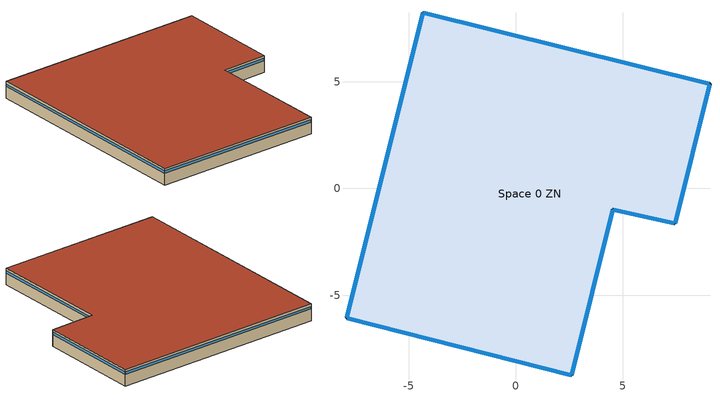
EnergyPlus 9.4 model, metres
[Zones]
Space 0 ZN
 floor ground (Foundation F 126 Perim 5716 Area 18052): 9.09,4.9 7.45,-1.64 4.55,-0.98 2.62,-8.74 -7.92,-6.08 -4.34,8.22 z0
 wall outside (Typical Insulated Steel Framed Exterior Wall R-15.63): 7.45,-1.64 9.09,4.9 -4.34,8.22 -7.92,-6.08 2.62,-8.74 4.55,-0.98 7.45,-1.64 z0:1.07
 window (U 0.60 SHGC 0.25 Dbl 2.5mm air): 7.46,-1.62 9.09,4.87 / 4.58,-0.99 7.43,-1.64 / 2.62,-8.71 4.55,-1 / -7.89,-6.09 2.59,-8.73 / -4.35,8.2 -7.91,-6.05 / 9.07,4.9 -4.32,8.21 z0.76:0.91
 roof outside (Typical IEAD Roof - Highly Reflective R-25.64): -4.34,8.22 -7.92,-6.08 2.62,-8.74 4.55,-0.98 7.45,-1.64 9.09,4.9 z1.07
[Building]
-MidriseApartment-ASHRAE 169-2006-2A created: 2021-01-06 05:09:06 +0000: Terrain=City
[Site:Location]
Camp Mabry_TX_USA Design_Conditions: Latitude=30.32; Longitude=-97.77; Time Zone=-6; Elevation=198
[SizingPeriod:DesignDay] Day of Month=21; DryBulb Temperature Range Modifier Type=DefaultMultipliers; Humidity Condition Type=Wetbulb; Barometric Pressure=98969; Rain Indicator=No; Snow Indicator=No; Daylight Saving Time Indicator=No
Name | Month | Day Type | Maximum DryBulb Temperature | Daily DryBulb Temperature Range | Wetbulb or DewPoint at Maximum DryBulb | Wind Speed | Wind Direction | Solar Model Indicator | Sky Clearness | ASHRAE Clear Sky Optical Depth for Beam Irradiance taub | ASHRAE Clear Sky Optical Depth for Diffuse Irradiance taud
Camp Mabry Ann Htg 99.6% Condns DB | 1 | WinterDesignDay | -3 | 0 | -3 | 4.5 | 10 | ASHRAEClearSky | 0
Camp Mabry Ann Clg .4% Condns DB=>MWB | 8 | SummerDesignDay | 37.4 | 11.7 | 23.6 | 3.7 | 160 | ASHRAETau |  | 0.452 | 2.127
[Site:GroundTemperature:FCfactorMethod]
January Ground Temperature=20.3; February Ground Temperature=17.1; March Ground Temperature=12.5; April Ground Temperature=10.5; May Ground Temperature=12.8; June Ground Temperature=16.2; July Ground Temperature=20.5; August Ground Temperature=24; September Ground Temperature=27; October Ground Temperature=28.3; November Ground Temperature=28.2; December Ground Temperature=26.4
[Site:WaterMainsTemperature]
Calculation Method=Correlation; Annual Average Outdoor Air Temperature=20.3167; Maximum Difference In Monthly Average Outdoor Air Temperatures=17.8
[Material] Visible Absorptance=0.7
Name | Roughness | Thickness | Conductivity | Density | Specific Heat | Thermal Absorptance | Solar Absorptance
25mm Stucco | Smooth | 0.0254 | 0.72 | 1856 | 840 | 0.9 | 0.7
5/8 in. Gypsum Board | MediumSmooth | 0.0159 | 0.16 | 800 | 1090 | 0.9 | 0.7
Metal Roof Surface | Smooth | 0.0008 | 45.28 | 7824 | 500 | 0.9 | 0.7
Roof Membrane - Highly Reflective | VeryRough | 0.0095 | 0.16 | 1121.29 | 1460 | 0.75 | 0.45
Std Wood 6inch | MediumSmooth | 0.15 | 0.12 | 540 | 1210 | 0.9 | 0.7
[Material:NoMass] Roughness=Smooth; Thermal Absorptance=0.9; Solar Absorptance=0.7; Visible Absorptance=0.7
Name | Thermal Resistance
Typical Insulation R-13.45 | 2.368
Typical Insulation R-24.52 | 4.31889
[WindowMaterial:Glazing] Optical Data Type=SpectralAverage; Infrared Transmittance at Normal Incidence=0; Back Side Infrared Hemispherical Emissivity=0.84; Conductivity=1; Dirt Correction Factor for Solar and Visible Transmittance=1; Solar Diffusing=No
Name | Thickness | Solar Transmittance at Normal Incidence | Front Side Solar Reflectance at Normal Incidence | Back Side Solar Reflectance at Normal Incidence | Visible Transmittance at Normal Incidence | Front Side Visible Reflectance at Normal Incidence | Back Side Visible Reflectance at Normal Incidence | Front Side Infrared Hemispherical Emissivity
Glass_2022F_LayerAvg | 0.0039 | 0.355897 | 0.394095 | 0.265645 | 0.677694 | 0.042734 | 0.05547 | 0.046
Glass_2175_LayerAvg | 0.0086 | 0.167758 | 0.217606 | 0.437978 | 0.416044 | 0.078729 | 0.10654 | 0.84
[WindowMaterial:Gas]
Gap_1_W_0_0025: Gas Type=Air; Thickness=0.0025
[Construction]
InteriorFurnishings: Std Wood 6inch
Typical IEAD Roof - Highly Reflective R-25.64: Roof Membrane - Highly Reflective, Typical Insulation R-24.52, Metal Roof Surface
Typical Insulated Steel Framed Exterior Wall R-15.63: 25mm Stucco, 5/8 in. Gypsum Board, Typical Insulation R-13.45, 5/8 in. Gypsum Board
U 0.60 SHGC 0.25 Dbl 2.5mm air: Glass_2175_LayerAvg, Gap_1_W_0_0025, Glass_2022F_LayerAvg
[Construction:FfactorGroundFloor]
Foundation F 126 Perim 5716 Area 18052: FFactor=1.26344; Area=180.516; PerimeterExposed=57.1604
[Zone]
Space 0 ZN: Multiplier=1; Part of Total Floor Area=Yes
[InternalMass]
Space 0 Mass: Construction=InteriorFurnishings; Zone or ZoneList=Space 0 ZN; Surface Area=361.031
[ZoneInfiltration:DesignFlowRate]
Space 0 Infiltration: Zone or ZoneList=Space 0 ZN; Schedule=ApartmentMidRise INF_APT_SCH; Design Flow Rate Calculation Method=Flow/ExteriorArea; Flow per Exterior Surface Area=0.000144435; Constant Term Coefficient=0; Temperature Term Coefficient=0; Velocity Term Coefficient=0.224; Velocity Squared Term Coefficient=0
[ZONEVENTILATION:DESIGNFLOWRATE]
Space 0 ZN Ventilation per Person: Zone or ZoneList=Space 0 ZN; Schedule=Always On Discrete; Design Flow Rate Calculation Method=Flow/Person; Flow Rate per Person=0.0169901; Fan Pressure Rise=0; Fan Total Efficiency=1; Constant Term Coefficient=1; Temperature Term Coefficient=0; Velocity Term Coefficient=0; Velocity Squared Term Coefficient=0; Minimum Indoor Temperature=-100; Maximum Indoor Temperature=100; Delta Temperature=-100; Minimum Outdoor Temperature=-100; Maximum Outdoor Temperature=100; Maximum Wind Speed=40
[Exterior:Lights]
NonDimming Exterior Lights Def: Schedule=ApartmentMidRise Exterior_Lgt_ALWAYS_ON; Design Level=164; Control Option=AstronomicalClock; EndUse Subcategory=General
[DesignSpecification:OutdoorAir]
Space Type 1 Ventilation: Outdoor Air Method=Sum; Outdoor Air Flow per Person=0; Outdoor Air Flow per Zone Floor Area=0; Outdoor Air Flow per Zone=0; Outdoor Air Flow Air Changes per Hour=0.35
[Sizing:Zone]
Space 0 ZN: Zone Cooling Design Supply Air Temperature Input Method=SupplyAirTemperature; Zone Cooling Design Supply Air Temperature=12.7778; Zone Cooling Design Supply Air Temperature Difference=11.11; Zone Heating Design Supply Air Temperature Input Method=SupplyAirTemperature; Zone Heating Design Supply Air Temperature=50; Zone Heating Design Supply Air Temperature Difference=11.11; Zone Cooling Design Supply Air Humidity Ratio=0.008; Zone Heating Design Supply Air Humidity Ratio=0.008; Design Specification Outdoor Air Object=Space Type 1 Ventilation; Cooling Design Air Flow Method=DesignDay; Cooling Design Air Flow Rate=0; Cooling Minimum Air Flow per Zone Floor Area=0.000762; Cooling Minimum Air Flow=0; Cooling Minimum Air Flow Fraction=0; Heating Design Air Flow Method=DesignDay; Heating Design Air Flow Rate=0; Heating Maximum Air Flow per Zone Floor Area=0.002032; Heating Maximum Air Flow=0.141576; Heating Maximum Air Flow Fraction=0.3; Account for Dedicated Outdoor Air System=No
[Sizing:System]
Space 0 ZN SAC: Type of Load to Size On=Sensible; Design Outdoor Air Flow Rate=Autosize; Central Heating Maximum System Air Flow Ratio=1; Preheat Design Temperature=7.22222; Preheat Design Humidity Ratio=0.008; Precool Design Temperature=12.7778; Precool Design Humidity Ratio=0.008; Central Cooling Design Supply Air Temperature=12.7778; Central Heating Design Supply Air Temperature=50; Type of Zone Sum to Use=NonCoincident; 100 Outdoor Air in Cooling=No; 100 Outdoor Air in Heating=No; Central Cooling Design Supply Air Humidity Ratio=0.0085; Central Heating Design Supply Air Humidity Ratio=0.008; Cooling Supply Air Flow Rate Method=DesignDay; Cooling Supply Air Flow Rate=0; Cooling Supply Air Flow Rate Per Floor Area=0.00996765; Cooling Fraction of Autosized Cooling Supply Air Flow Rate=1; Cooling Supply Air Flow Rate Per Unit Cooling Capacity=3.94755e-05; Heating Supply Air Flow Rate Method=DesignDay; Heating Supply Air Flow Rate=0; Heating Supply Air Flow Rate Per Floor Area=0.00996765; Heating Fraction of Autosized Heating Supply Air Flow Rate=1; Heating Fraction of Autosized Cooling Supply Air Flow Rate=1; Heating Supply Air Flow Rate Per Unit Heating Capacity=3.15882e-05; System Outdoor Air Method=ZoneSum; Zone Maximum Outdoor Air Fraction=1; Cooling Design Capacity Method=CoolingDesignCapacity; Cooling Design Capacity=Autosize; Cooling Design Capacity Per Floor Area=234.7; Fraction of Autosized Cooling Design Capacity=1; Heating Design Capacity Method=HeatingDesignCapacity; Heating Design Capacity=Autosize; Heating Design Capacity Per Floor Area=157; Fraction of Autosized Heating Design Capacity=1; Central Cooling Capacity Control Method=OnOff
[ZoneControl:Thermostat]
Space 0 ZN Thermostat: Zone or ZoneList=Space 0 ZN; Control Type Schedule=Space 0 ZN Thermostat Schedule; Control 1=Space Type 1 Thermostat 1; Temperature Difference Between Cutout And Setpoint=0
[ThermostatSetpoint:DualSetpoint]
Space Type 1 Thermostat 1: Heating Setpoint Temperature Schedule=ApartmentMidRise HTGSETP_APT_SCH; Cooling Setpoint Temperature Schedule=ApartmentMidRise CLGSETP_APT_SCH
[ZONEHVAC:IDEALLOADSAIRSYSTEM]
Space 0 ZN Ideal Loads Air System: Maximum Heating Supply Air Temperature=50; Minimum Cooling Supply Air Temperature=13; Maximum Heating Supply Air Humidity Ratio=0.0156; Minimum Cooling Supply Air Humidity Ratio=0.0077; Heating Limit=NoLimit; Cooling Limit=NoLimit; Dehumidification Control Type=ConstantSensibleHeatRatio; Cooling Sensible Heat Ratio=0.7; Humidification Control Type=None; Demand Controlled Ventilation Type=None; Outdoor Air Economizer Type=NoEconomizer; Heat Recovery Type=None; Sensible Heat Recovery Effectiveness=0.7; Latent Heat Recovery Effectiveness=0.65
[Zone equipment]
Space 0 ZN: Space 0 ZN Ideal Loads Air System
[EnergyManagementSystem:GlobalVariable]
Space0ZNSACNumberofStages
[Schedule:Day:Interval]
ApartmentMidRise HTGSETP_APT_SCH Default; ApartmentMidRise HTGSETP_APT_SCH Summer Design Day; ApartmentMidRise HTGSETP_APT_SCH Winter Design Day: No, 24:00, 21.7
ApartmentMidRise CLGSETP_APT_SCH Default; ApartmentMidRise CLGSETP_APT_SCH Summer Design Day; ApartmentMidRise CLGSETP_APT_SCH Winter Design Day: No, 24:00, 24.4
ApartmentMidRise Exterior_Lgt_ALWAYS_ON Default; ApartmentMidRise Exterior_Lgt_ALWAYS_ON Summer Design Day; ApartmentMidRise Exterior_Lgt_ALWAYS_ON Winter Design Day; ApartmentMidRise INF_APT_SCH Default; ApartmentMidRise INF_APT_SCH Summer Design Day; ApartmentMidRise INF_APT_SCH Winter Design Day: No, 24:00, 1
[Schedule:Week:Daily]
ApartmentMidRise HTGSETP_APT_SCH Week Rule - Jan1-Dec31: ApartmentMidRise HTGSETP_APT_SCH Default, ApartmentMidRise HTGSETP_APT_SCH Default, ApartmentMidRise HTGSETP_APT_SCH Default, ApartmentMidRise HTGSETP_APT_SCH Default, ApartmentMidRise HTGSETP_APT_SCH Default, ApartmentMidRise HTGSETP_APT_SCH Default, ApartmentMidRise HTGSETP_APT_SCH Default, ApartmentMidRise HTGSETP_APT_SCH Default, ApartmentMidRise HTGSETP_APT_SCH Summer Design Day, ApartmentMidRise HTGSETP_APT_SCH Winter Design Day, ApartmentMidRise HTGSETP_APT_SCH Default, ApartmentMidRise HTGSETP_APT_SCH Default
ApartmentMidRise CLGSETP_APT_SCH Week Rule - Jan1-Dec31: ApartmentMidRise CLGSETP_APT_SCH Default, ApartmentMidRise CLGSETP_APT_SCH Default, ApartmentMidRise CLGSETP_APT_SCH Default, ApartmentMidRise CLGSETP_APT_SCH Default, ApartmentMidRise CLGSETP_APT_SCH Default, ApartmentMidRise CLGSETP_APT_SCH Default, ApartmentMidRise CLGSETP_APT_SCH Default, ApartmentMidRise CLGSETP_APT_SCH Default, ApartmentMidRise CLGSETP_APT_SCH Summer Design Day, ApartmentMidRise CLGSETP_APT_SCH Winter Design Day, ApartmentMidRise CLGSETP_APT_SCH Default, ApartmentMidRise CLGSETP_APT_SCH Default
ApartmentMidRise Exterior_Lgt_ALWAYS_ON Week Rule - Jan1-Dec31: ApartmentMidRise Exterior_Lgt_ALWAYS_ON Default, ApartmentMidRise Exterior_Lgt_ALWAYS_ON Default, ApartmentMidRise Exterior_Lgt_ALWAYS_ON Default, ApartmentMidRise Exterior_Lgt_ALWAYS_ON Default, ApartmentMidRise Exterior_Lgt_ALWAYS_ON Default, ApartmentMidRise Exterior_Lgt_ALWAYS_ON Default, ApartmentMidRise Exterior_Lgt_ALWAYS_ON Default, ApartmentMidRise Exterior_Lgt_ALWAYS_ON Default, ApartmentMidRise Exterior_Lgt_ALWAYS_ON Summer Design Day, ApartmentMidRise Exterior_Lgt_ALWAYS_ON Winter Design Day, ApartmentMidRise Exterior_Lgt_ALWAYS_ON Default, ApartmentMidRise Exterior_Lgt_ALWAYS_ON Default
ApartmentMidRise INF_APT_SCH Week Rule - Jan1-Dec31: ApartmentMidRise INF_APT_SCH Default, ApartmentMidRise INF_APT_SCH Default, ApartmentMidRise INF_APT_SCH Default, ApartmentMidRise INF_APT_SCH Default, ApartmentMidRise INF_APT_SCH Default, ApartmentMidRise INF_APT_SCH Default, ApartmentMidRise INF_APT_SCH Default, ApartmentMidRise INF_APT_SCH Default, ApartmentMidRise INF_APT_SCH Summer Design Day, ApartmentMidRise INF_APT_SCH Winter Design Day, ApartmentMidRise INF_APT_SCH Default, ApartmentMidRise INF_APT_SCH Default
[Schedule:Year]
ApartmentMidRise HTGSETP_APT_SCH: ApartmentMidRise HTGSETP_APT_SCH Week Rule - Jan1-Dec31, 1, 1, 12, 31
ApartmentMidRise CLGSETP_APT_SCH: ApartmentMidRise CLGSETP_APT_SCH Week Rule - Jan1-Dec31, 1, 1, 12, 31
ApartmentMidRise Exterior_Lgt_ALWAYS_ON: ApartmentMidRise Exterior_Lgt_ALWAYS_ON Week Rule - Jan1-Dec31, 1, 1, 12, 31
ApartmentMidRise INF_APT_SCH: ApartmentMidRise INF_APT_SCH Week Rule - Jan1-Dec31, 1, 1, 12, 31
[Schedule:Compact]
Space 0 ZN Thermostat Schedule: Through: 12/31, For: AllDays, Until: 24:00, 4
[Schedule:Constant]
Always On Discrete: Hourly Value=1
